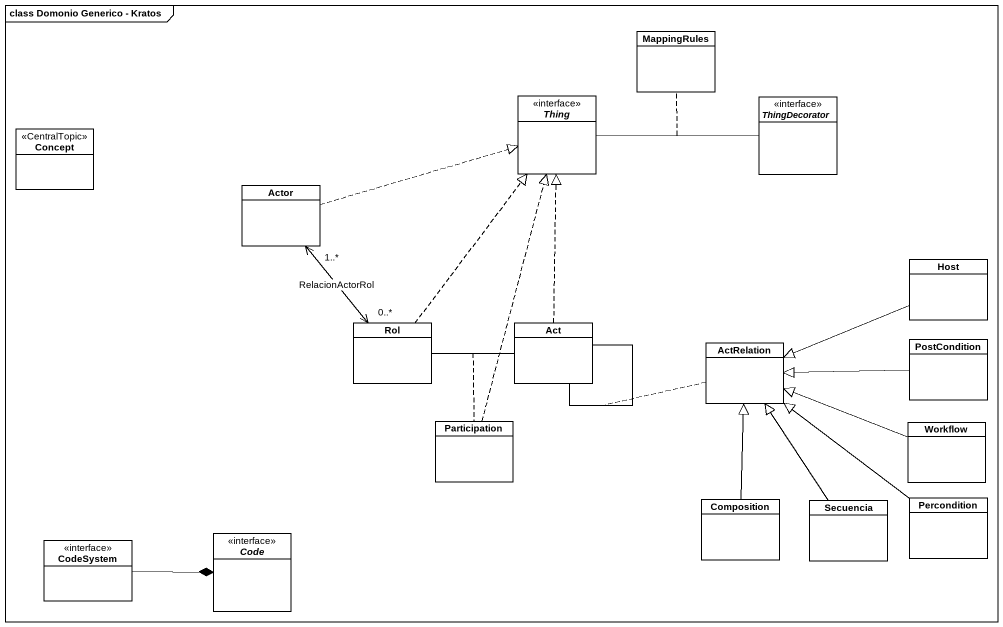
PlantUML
@startuml
mainframe class Domonio Generico - Kratos
hide circle
hide empty members
class MappingRules
interface Thing <<interface>>
interface ThingDecorator <<interface>>
class Concept <<CentralTopic>>
class "Actor" as Actor_
class Host
class Rol
class Act
class ActRelation
class PostCondition
class Participation
class Workflow
class Composition
class Secuencia
class Percondition
class CodeSystem <<interface>>
interface Code <<interface>>
Thing -right- ThingDecorator
(Thing, ThingDecorator) .. MappingRules
Actor_ .right.|> Thing
Actor_ "1..*" <--> "0..*" Rol : RelacionActorRol
Host -left-|> ActRelation
Rol .up.|> Thing
Rol -right- Act
(Rol, Act) .. Participation
Act .up.|> Thing
Act -- Act
(Act, Act) .. ActRelation
PostCondition -left-|> ActRelation
Participation .up.|> Thing
Workflow -left-|> ActRelation
Composition -up-|> ActRelation
Secuencia -up-|> ActRelation
Percondition -up-|> ActRelation
CodeSystem -right-* Code
@enduml
